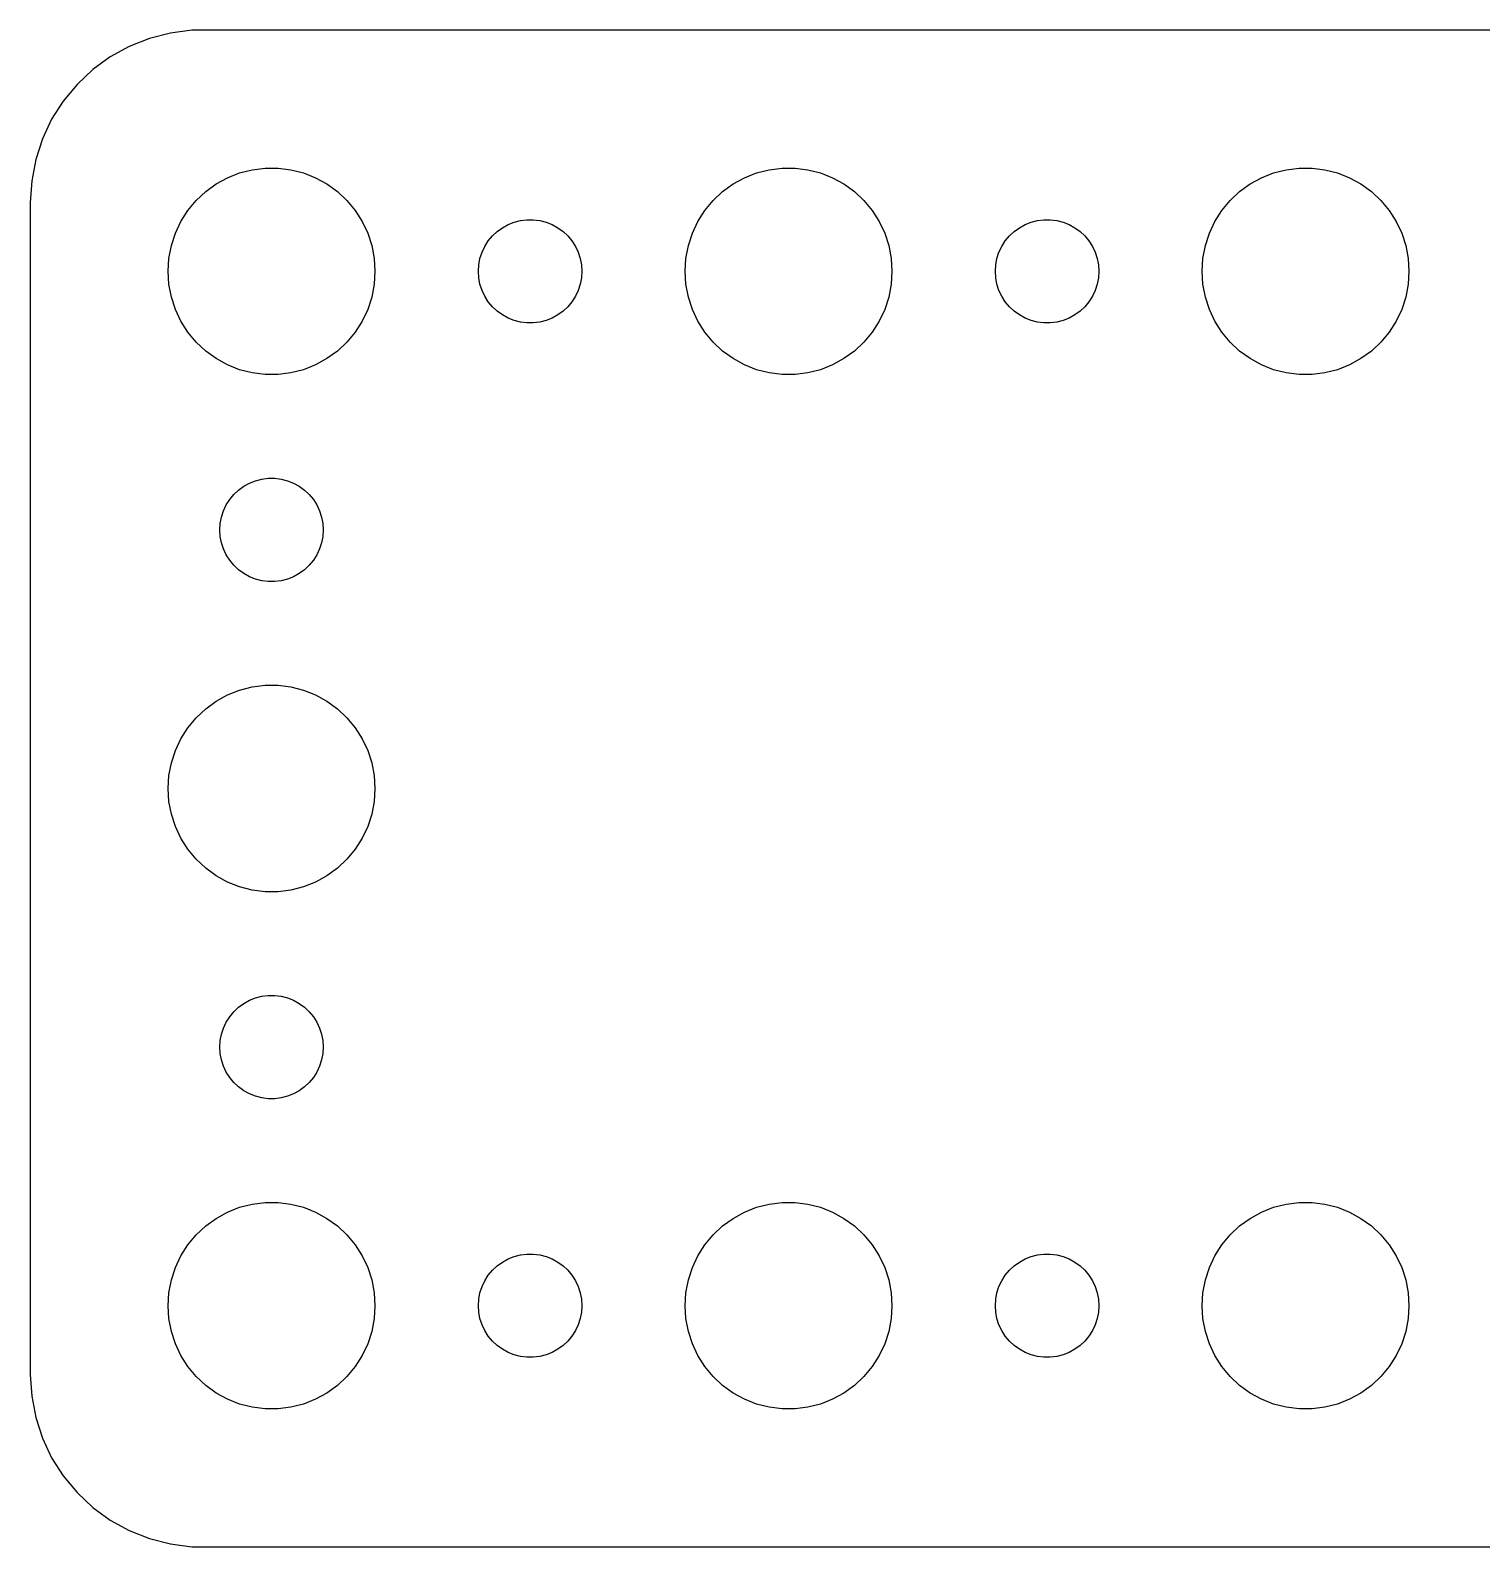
# Model space of a CAD drawing. Header units: metres. Extents: x -44.5 to 44.5, y 86 to 184.
# Drawn here: x -44.5 to -2.39, y 140.01 to 183.99 of the extents above; entities that cross this region are included whole.
import ezdxf

# ---------------------------------------------------------------- set-up
doc = ezdxf.new("R2010")
doc.units = ezdxf.units.M

msp = doc.modelspace()

# ---------------------------------------------------------------- linework, layer by layer
for p, q in [((-40.4369, 183.911), (-41.0451, 183.755)), ((-39.8139, 183.99), (-40.4369, 183.911)), ((39.8139, 183.99), (-39.8139, 183.99)), ((-41.6289, 183.524), (-42.1791, 183.222)), ((-41.0451, 183.755), (-41.6289, 183.524)), ((-42.1791, 183.222), (-42.6871, 182.853)), ((-42.6871, 182.853), (-43.1448, 182.423)), ((-43.1448, 182.423), (-43.5451, 181.939)), ((-43.5451, 181.939), (-43.8815, 181.409)), ((-43.8815, 181.409), (-44.1489, 180.841)), ((-44.1489, 180.841), (-44.3429, 180.243)), ((-44.3429, 180.243), (-44.4606, 179.627)), ((-38.427, 179.853), (-38.0621, 179.947)), ((-38.0621, 179.947), (-37.6884, 179.994)), ((-37.6884, 179.994), (-37.3116, 179.994)), ((-37.3116, 179.994), (-36.9379, 179.947)), ((-36.9379, 179.947), (-36.5729, 179.853)), ((-23.427, 179.853), (-23.0621, 179.947)), ((-23.0621, 179.947), (-22.6884, 179.994)), ((-22.6884, 179.994), (-22.3116, 179.994)), ((-22.3116, 179.994), (-21.9379, 179.947)), ((-21.9379, 179.947), (-21.5729, 179.853)), ((-8.42705, 179.853), (-8.06213, 179.947)), ((-8.06213, 179.947), (-7.68837, 179.994)), ((-7.68837, 179.994), (-7.31161, 179.994)), ((-7.31161, 179.994), (-6.93785, 179.947)), ((-6.93785, 179.947), (-6.57294, 179.853)), ((-44.4606, 179.627), (-44.5, 179)), ((-39.4123, 179.312), (-39.1075, 179.533)), ((-39.1075, 179.533), (-38.7773, 179.714)), ((-38.7773, 179.714), (-38.427, 179.853)), ((-36.5729, 179.853), (-36.2227, 179.714)), ((-36.2227, 179.714), (-35.8925, 179.533)), ((-35.8925, 179.533), (-35.5877, 179.312)), ((-24.4123, 179.312), (-24.1075, 179.533)), ((-24.1075, 179.533), (-23.7773, 179.714)), ((-23.7773, 179.714), (-23.427, 179.853)), ((-21.5729, 179.853), (-21.2227, 179.714)), ((-21.2227, 179.714), (-20.8925, 179.533)), ((-20.8925, 179.533), (-20.5877, 179.312)), ((-9.41226, 179.312), (-9.10747, 179.533)), ((-9.10747, 179.533), (-8.77733, 179.714)), ((-8.77733, 179.714), (-8.42705, 179.853)), ((-6.57294, 179.853), (-6.22266, 179.714)), ((-6.22266, 179.714), (-5.89252, 179.533)), ((-5.89252, 179.533), (-5.58772, 179.312)), ((-44.5, 179), (-44.5, 145)), ((-39.927, 178.763), (-39.6869, 179.054)), ((-39.6869, 179.054), (-39.4123, 179.312)), ((-35.5877, 179.312), (-35.3131, 179.054)), ((-35.3131, 179.054), (-35.0729, 178.763)), ((-24.927, 178.763), (-24.6869, 179.054)), ((-24.6869, 179.054), (-24.4123, 179.312)), ((-20.5877, 179.312), (-20.3131, 179.054)), ((-20.3131, 179.054), (-20.0729, 178.763)), ((-9.92705, 178.763), (-9.6869, 179.054)), ((-9.6869, 179.054), (-9.41226, 179.312)), ((-5.58772, 179.312), (-5.31308, 179.054)), ((-5.31308, 179.054), (-5.07294, 178.763)), ((-40.1289, 178.445), (-39.927, 178.763)), ((-35.0729, 178.763), (-34.8711, 178.445)), ((-25.1289, 178.445), (-24.927, 178.763)), ((-20.0729, 178.763), (-19.8711, 178.445)), ((-10.1289, 178.445), (-9.92705, 178.763)), ((-5.07294, 178.763), (-4.87108, 178.445)), ((-40.2893, 178.104), (-40.1289, 178.445)), ((-34.8711, 178.445), (-34.7107, 178.104)), ((-31.0934, 178.027), (-30.9561, 178.156)), ((-30.9561, 178.156), (-30.8037, 178.266)), ((-30.8037, 178.266), (-30.6387, 178.357)), ((-30.6387, 178.357), (-30.4635, 178.427)), ((-30.4635, 178.427), (-30.2811, 178.473)), ((-30.2811, 178.473), (-30.0942, 178.497)), ((-30.0942, 178.497), (-29.9058, 178.497)), ((-29.9058, 178.497), (-29.7189, 178.473)), ((-29.7189, 178.473), (-29.5365, 178.427)), ((-29.5365, 178.427), (-29.3613, 178.357)), ((-29.3613, 178.357), (-29.1963, 178.266)), ((-29.1963, 178.266), (-29.0439, 178.156)), ((-29.0439, 178.156), (-28.9065, 178.027)), ((-25.2893, 178.104), (-25.1289, 178.445)), ((-19.8711, 178.445), (-19.7107, 178.104)), ((-16.0934, 178.027), (-15.9561, 178.156)), ((-15.9561, 178.156), (-15.8037, 178.266)), ((-15.8037, 178.266), (-15.6387, 178.357)), ((-15.6387, 178.357), (-15.4635, 178.427)), ((-15.4635, 178.427), (-15.2811, 178.473)), ((-15.2811, 178.473), (-15.0942, 178.497)), ((-15.0942, 178.497), (-14.9058, 178.497)), ((-14.9058, 178.497), (-14.7189, 178.473)), ((-14.7189, 178.473), (-14.5365, 178.427)), ((-14.5365, 178.427), (-14.3613, 178.357)), ((-14.3613, 178.357), (-14.1963, 178.266)), ((-14.1963, 178.266), (-14.0439, 178.156)), ((-14.0439, 178.156), (-13.9065, 178.027)), ((-10.2893, 178.104), (-10.1289, 178.445)), ((-4.87108, 178.445), (-4.71066, 178.104)), ((-40.4763, 177.376), (-40.4057, 177.746)), ((-40.4057, 177.746), (-40.2893, 178.104)), ((-34.7107, 178.104), (-34.5942, 177.746)), ((-34.5942, 177.746), (-34.5237, 177.376)), ((-31.3947, 177.552), (-31.3145, 177.723)), ((-31.3145, 177.723), (-31.2135, 177.882)), ((-31.2135, 177.882), (-31.0934, 178.027)), ((-28.9065, 178.027), (-28.7865, 177.882)), ((-28.7865, 177.882), (-28.6855, 177.723)), ((-28.6855, 177.723), (-28.6053, 177.552)), ((-25.4763, 177.376), (-25.4057, 177.746)), ((-25.4057, 177.746), (-25.2893, 178.104)), ((-19.7107, 178.104), (-19.5942, 177.746)), ((-19.5942, 177.746), (-19.5237, 177.376)), ((-16.3947, 177.552), (-16.3145, 177.723)), ((-16.3145, 177.723), (-16.2135, 177.882)), ((-16.2135, 177.882), (-16.0934, 178.027)), ((-13.9065, 178.027), (-13.7865, 177.882)), ((-13.7865, 177.882), (-13.6855, 177.723)), ((-13.6855, 177.723), (-13.6053, 177.552)), ((-10.4763, 177.376), (-10.4057, 177.746)), ((-10.4057, 177.746), (-10.2893, 178.104)), ((-4.71066, 178.104), (-4.59424, 177.746)), ((-4.59424, 177.746), (-4.52365, 177.376)), ((-40.5, 177), (-40.4763, 177.376)), ((-34.5237, 177.376), (-34.5, 177)), ((-31.4882, 177.188), (-31.4529, 177.373)), ((-31.4529, 177.373), (-31.3947, 177.552)), ((-28.6053, 177.552), (-28.5471, 177.373)), ((-28.5471, 177.373), (-28.5118, 177.188)), ((-25.5, 177), (-25.4763, 177.376)), ((-19.5237, 177.376), (-19.5, 177)), ((-16.4882, 177.188), (-16.4529, 177.373)), ((-16.4529, 177.373), (-16.3947, 177.552)), ((-13.6053, 177.552), (-13.5471, 177.373)), ((-13.5471, 177.373), (-13.5118, 177.188)), ((-10.5, 177), (-10.4763, 177.376)), ((-4.52365, 177.376), (-4.5, 177)), ((-40.4763, 176.624), (-40.5, 177)), ((-34.5, 177), (-34.5237, 176.624)), ((-31.5, 177), (-31.4882, 177.188)), ((-31.4882, 176.812), (-31.5, 177)), ((-31.4529, 176.627), (-31.4882, 176.812)), ((-28.5118, 176.812), (-28.5471, 176.627)), ((-28.5118, 177.188), (-28.5, 177)), ((-28.5, 177), (-28.5118, 176.812)), ((-25.4763, 176.624), (-25.5, 177)), ((-19.5, 177), (-19.5237, 176.624)), ((-16.5, 177), (-16.4882, 177.188)), ((-16.4882, 176.812), (-16.5, 177)), ((-16.4529, 176.627), (-16.4882, 176.812)), ((-13.5118, 176.812), (-13.5471, 176.627)), ((-13.5118, 177.188), (-13.5, 177)), ((-13.5, 177), (-13.5118, 176.812)), ((-10.4763, 176.624), (-10.5, 177)), ((-4.5, 177), (-4.52365, 176.624)), ((-40.4057, 176.254), (-40.4763, 176.624)), ((-34.5237, 176.624), (-34.5942, 176.254)), ((-31.3947, 176.448), (-31.4529, 176.627)), ((-31.3145, 176.277), (-31.3947, 176.448)), ((-28.6053, 176.448), (-28.6855, 176.277)), ((-28.5471, 176.627), (-28.6053, 176.448)), ((-25.4057, 176.254), (-25.4763, 176.624)), ((-19.5237, 176.624), (-19.5942, 176.254)), ((-16.3947, 176.448), (-16.4529, 176.627)), ((-16.3145, 176.277), (-16.3947, 176.448)), ((-13.6053, 176.448), (-13.6855, 176.277)), ((-13.5471, 176.627), (-13.6053, 176.448)), ((-10.4057, 176.254), (-10.4763, 176.624)), ((-4.52365, 176.624), (-4.59424, 176.254)), ((-40.2893, 175.896), (-40.4057, 176.254)), ((-34.5942, 176.254), (-34.7107, 175.896)), ((-31.2135, 176.118), (-31.3145, 176.277)), ((-31.0934, 175.973), (-31.2135, 176.118)), ((-30.9561, 175.844), (-31.0934, 175.973)), ((-28.9065, 175.973), (-29.0439, 175.844)), ((-28.7865, 176.118), (-28.9065, 175.973)), ((-28.6855, 176.277), (-28.7865, 176.118)), ((-25.2893, 175.896), (-25.4057, 176.254)), ((-19.5942, 176.254), (-19.7107, 175.896)), ((-16.2135, 176.118), (-16.3145, 176.277)), ((-16.0934, 175.973), (-16.2135, 176.118)), ((-15.9561, 175.844), (-16.0934, 175.973)), ((-13.9065, 175.973), (-14.0439, 175.844)), ((-13.7865, 176.118), (-13.9065, 175.973)), ((-13.6855, 176.277), (-13.7865, 176.118)), ((-10.2893, 175.896), (-10.4057, 176.254)), ((-4.59424, 176.254), (-4.71066, 175.896)), ((-40.1289, 175.555), (-40.2893, 175.896)), ((-39.927, 175.237), (-40.1289, 175.555)), ((-34.8711, 175.555), (-35.0729, 175.237)), ((-34.7107, 175.896), (-34.8711, 175.555)), ((-30.8037, 175.734), (-30.9561, 175.844)), ((-30.6387, 175.643), (-30.8037, 175.734)), ((-30.4635, 175.573), (-30.6387, 175.643)), ((-30.2811, 175.527), (-30.4635, 175.573)), ((-30.0942, 175.503), (-30.2811, 175.527)), ((-29.9058, 175.503), (-30.0942, 175.503)), ((-29.7189, 175.527), (-29.9058, 175.503)), ((-29.5365, 175.573), (-29.7189, 175.527)), ((-29.3613, 175.643), (-29.5365, 175.573)), ((-29.1963, 175.734), (-29.3613, 175.643)), ((-29.0439, 175.844), (-29.1963, 175.734)), ((-25.1289, 175.555), (-25.2893, 175.896)), ((-24.927, 175.237), (-25.1289, 175.555)), ((-19.8711, 175.555), (-20.0729, 175.237)), ((-19.7107, 175.896), (-19.8711, 175.555)), ((-15.8037, 175.734), (-15.9561, 175.844)), ((-15.6387, 175.643), (-15.8037, 175.734)), ((-15.4635, 175.573), (-15.6387, 175.643)), ((-15.2811, 175.527), (-15.4635, 175.573)), ((-15.0942, 175.503), (-15.2811, 175.527)), ((-14.9058, 175.503), (-15.0942, 175.503)), ((-14.7189, 175.527), (-14.9058, 175.503)), ((-14.5365, 175.573), (-14.7189, 175.527)), ((-14.3613, 175.643), (-14.5365, 175.573)), ((-14.1963, 175.734), (-14.3613, 175.643)), ((-14.0439, 175.844), (-14.1963, 175.734)), ((-10.1289, 175.555), (-10.2893, 175.896)), ((-9.92705, 175.237), (-10.1289, 175.555)), ((-4.87108, 175.555), (-5.07294, 175.237)), ((-4.71066, 175.896), (-4.87108, 175.555)), ((-39.6869, 174.946), (-39.927, 175.237)), ((-35.0729, 175.237), (-35.3131, 174.946)), ((-24.6869, 174.946), (-24.927, 175.237)), ((-20.0729, 175.237), (-20.3131, 174.946)), ((-9.6869, 174.946), (-9.92705, 175.237)), ((-5.07294, 175.237), (-5.31308, 174.946)), ((-39.4123, 174.688), (-39.6869, 174.946)), ((-39.1075, 174.467), (-39.4123, 174.688)), ((-35.5877, 174.688), (-35.8925, 174.467)), ((-35.3131, 174.946), (-35.5877, 174.688)), ((-24.4123, 174.688), (-24.6869, 174.946)), ((-24.1075, 174.467), (-24.4123, 174.688)), ((-20.5877, 174.688), (-20.8925, 174.467)), ((-20.3131, 174.946), (-20.5877, 174.688)), ((-9.41226, 174.688), (-9.6869, 174.946)), ((-9.10747, 174.467), (-9.41226, 174.688)), ((-5.58772, 174.688), (-5.89252, 174.467)), ((-5.31308, 174.946), (-5.58772, 174.688)), ((-38.7773, 174.286), (-39.1075, 174.467)), ((-38.427, 174.147), (-38.7773, 174.286)), ((-36.2227, 174.286), (-36.5729, 174.147)), ((-35.8925, 174.467), (-36.2227, 174.286)), ((-23.7773, 174.286), (-24.1075, 174.467)), ((-23.427, 174.147), (-23.7773, 174.286)), ((-21.2227, 174.286), (-21.5729, 174.147)), ((-20.8925, 174.467), (-21.2227, 174.286)), ((-8.77733, 174.286), (-9.10747, 174.467)), ((-8.42705, 174.147), (-8.77733, 174.286)), ((-6.22266, 174.286), (-6.57294, 174.147)), ((-5.89252, 174.467), (-6.22266, 174.286)), ((-38.0621, 174.053), (-38.427, 174.147)), ((-37.6884, 174.006), (-38.0621, 174.053)), ((-37.3116, 174.006), (-37.6884, 174.006)), ((-36.9379, 174.053), (-37.3116, 174.006)), ((-36.5729, 174.147), (-36.9379, 174.053)), ((-23.0621, 174.053), (-23.427, 174.147)), ((-22.6884, 174.006), (-23.0621, 174.053)), ((-22.3116, 174.006), (-22.6884, 174.006)), ((-21.9379, 174.053), (-22.3116, 174.006)), ((-21.5729, 174.147), (-21.9379, 174.053)), ((-8.06213, 174.053), (-8.42705, 174.147)), ((-7.68837, 174.006), (-8.06213, 174.053)), ((-7.31161, 174.006), (-7.68837, 174.006)), ((-6.93785, 174.053), (-7.31161, 174.006)), ((-6.57294, 174.147), (-6.93785, 174.053)), ((-38.5934, 170.527), (-38.4561, 170.656)), ((-38.4561, 170.656), (-38.3037, 170.766)), ((-38.3037, 170.766), (-38.1387, 170.857)), ((-38.1387, 170.857), (-37.9635, 170.927)), ((-37.9635, 170.927), (-37.7811, 170.973)), ((-37.7811, 170.973), (-37.5942, 170.997)), ((-37.5942, 170.997), (-37.4058, 170.997)), ((-37.4058, 170.997), (-37.2189, 170.973)), ((-37.2189, 170.973), (-37.0365, 170.927)), ((-37.0365, 170.927), (-36.8613, 170.857)), ((-36.8613, 170.857), (-36.6963, 170.766)), ((-36.6963, 170.766), (-36.5439, 170.656)), ((-36.5439, 170.656), (-36.4065, 170.527)), ((-38.8947, 170.052), (-38.8145, 170.223)), ((-38.8145, 170.223), (-38.7135, 170.382)), ((-38.7135, 170.382), (-38.5934, 170.527)), ((-36.4065, 170.527), (-36.2865, 170.382)), ((-36.2865, 170.382), (-36.1855, 170.223)), ((-36.1855, 170.223), (-36.1053, 170.052)), ((-38.9882, 169.688), (-38.9529, 169.873)), ((-38.9529, 169.873), (-38.8947, 170.052)), ((-36.1053, 170.052), (-36.0471, 169.873)), ((-36.0471, 169.873), (-36.0118, 169.688)), ((-39, 169.5), (-38.9882, 169.688)), ((-38.9882, 169.312), (-39, 169.5)), ((-36.0118, 169.688), (-36, 169.5)), ((-36, 169.5), (-36.0118, 169.312)), ((-38.9529, 169.127), (-38.9882, 169.312)), ((-38.8947, 168.948), (-38.9529, 169.127)), ((-38.8145, 168.777), (-38.8947, 168.948)), ((-36.1053, 168.948), (-36.1855, 168.777)), ((-36.0471, 169.127), (-36.1053, 168.948)), ((-36.0118, 169.312), (-36.0471, 169.127)), ((-38.7135, 168.618), (-38.8145, 168.777)), ((-38.5934, 168.473), (-38.7135, 168.618)), ((-38.4561, 168.344), (-38.5934, 168.473)), ((-36.4065, 168.473), (-36.5439, 168.344)), ((-36.2865, 168.618), (-36.4065, 168.473)), ((-36.1855, 168.777), (-36.2865, 168.618)), ((-38.3037, 168.234), (-38.4561, 168.344)), ((-38.1387, 168.143), (-38.3037, 168.234)), ((-37.9635, 168.073), (-38.1387, 168.143)), ((-37.7811, 168.027), (-37.9635, 168.073)), ((-37.5942, 168.003), (-37.7811, 168.027)), ((-37.2189, 168.027), (-37.4058, 168.003)), ((-37.0365, 168.073), (-37.2189, 168.027)), ((-36.8613, 168.143), (-37.0365, 168.073)), ((-36.6963, 168.234), (-36.8613, 168.143)), ((-36.5439, 168.344), (-36.6963, 168.234)), ((-37.4058, 168.003), (-37.5942, 168.003)), ((-38.427, 164.853), (-38.0621, 164.947)), ((-38.0621, 164.947), (-37.6884, 164.994)), ((-37.6884, 164.994), (-37.3116, 164.994)), ((-37.3116, 164.994), (-36.9379, 164.947)), ((-36.9379, 164.947), (-36.5729, 164.853)), ((-39.4123, 164.312), (-39.1075, 164.533)), ((-39.1075, 164.533), (-38.7773, 164.714)), ((-38.7773, 164.714), (-38.427, 164.853)), ((-36.5729, 164.853), (-36.2227, 164.714)), ((-36.2227, 164.714), (-35.8925, 164.533)), ((-35.8925, 164.533), (-35.5877, 164.312)), ((-39.927, 163.763), (-39.6869, 164.054)), ((-39.6869, 164.054), (-39.4123, 164.312)), ((-35.5877, 164.312), (-35.3131, 164.054)), ((-35.3131, 164.054), (-35.0729, 163.763)), ((-40.1289, 163.445), (-39.927, 163.763)), ((-35.0729, 163.763), (-34.8711, 163.445)), ((-40.2893, 163.104), (-40.1289, 163.445)), ((-34.8711, 163.445), (-34.7107, 163.104)), ((-40.4763, 162.376), (-40.4057, 162.746)), ((-40.4057, 162.746), (-40.2893, 163.104)), ((-34.7107, 163.104), (-34.5942, 162.746)), ((-34.5942, 162.746), (-34.5237, 162.376)), ((-40.5, 162), (-40.4763, 162.376)), ((-34.5237, 162.376), (-34.5, 162)), ((-40.4763, 161.624), (-40.5, 162)), ((-34.5, 162), (-34.5237, 161.624)), ((-40.4057, 161.254), (-40.4763, 161.624)), ((-34.5237, 161.624), (-34.5942, 161.254)), ((-40.2893, 160.896), (-40.4057, 161.254)), ((-34.5942, 161.254), (-34.7107, 160.896)), ((-40.1289, 160.555), (-40.2893, 160.896)), ((-39.927, 160.237), (-40.1289, 160.555)), ((-34.8711, 160.555), (-35.0729, 160.237)), ((-34.7107, 160.896), (-34.8711, 160.555)), ((-39.6869, 159.946), (-39.927, 160.237)), ((-35.0729, 160.237), (-35.3131, 159.946)), ((-39.4123, 159.688), (-39.6869, 159.946)), ((-39.1075, 159.467), (-39.4123, 159.688)), ((-35.5877, 159.688), (-35.8925, 159.467)), ((-35.3131, 159.946), (-35.5877, 159.688)), ((-38.7773, 159.286), (-39.1075, 159.467)), ((-38.427, 159.147), (-38.7773, 159.286)), ((-36.2227, 159.286), (-36.5729, 159.147)), ((-35.8925, 159.467), (-36.2227, 159.286)), ((-38.0621, 159.053), (-38.427, 159.147)), ((-37.6884, 159.006), (-38.0621, 159.053)), ((-37.3116, 159.006), (-37.6884, 159.006)), ((-36.9379, 159.053), (-37.3116, 159.006)), ((-36.5729, 159.147), (-36.9379, 159.053)), ((-38.4561, 155.656), (-38.3037, 155.766)), ((-38.3037, 155.766), (-38.1387, 155.857)), ((-38.1387, 155.857), (-37.9635, 155.927)), ((-37.9635, 155.927), (-37.7811, 155.973)), ((-37.7811, 155.973), (-37.5942, 155.997)), ((-37.5942, 155.997), (-37.4058, 155.997)), ((-37.4058, 155.997), (-37.2189, 155.973)), ((-37.2189, 155.973), (-37.0365, 155.927)), ((-37.0365, 155.927), (-36.8613, 155.857)), ((-36.8613, 155.857), (-36.6963, 155.766)), ((-36.6963, 155.766), (-36.5439, 155.656)), ((-38.8145, 155.223), (-38.7135, 155.382)), ((-38.7135, 155.382), (-38.5934, 155.527)), ((-38.5934, 155.527), (-38.4561, 155.656)), ((-36.5439, 155.656), (-36.4065, 155.527)), ((-36.4065, 155.527), (-36.2865, 155.382)), ((-36.2865, 155.382), (-36.1855, 155.223)), ((-38.9882, 154.688), (-38.9529, 154.873)), ((-38.9529, 154.873), (-38.8947, 155.052)), ((-38.8947, 155.052), (-38.8145, 155.223)), ((-36.1855, 155.223), (-36.1053, 155.052)), ((-36.1053, 155.052), (-36.0471, 154.873)), ((-36.0471, 154.873), (-36.0118, 154.688)), ((-39, 154.5), (-38.9882, 154.688)), ((-38.9882, 154.312), (-39, 154.5)), ((-36.0118, 154.688), (-36, 154.5)), ((-36, 154.5), (-36.0118, 154.312)), ((-38.9529, 154.127), (-38.9882, 154.312)), ((-38.8947, 153.948), (-38.9529, 154.127)), ((-38.8145, 153.777), (-38.8947, 153.948)), ((-36.1053, 153.948), (-36.1855, 153.777)), ((-36.0471, 154.127), (-36.1053, 153.948)), ((-36.0118, 154.312), (-36.0471, 154.127)), ((-38.7135, 153.618), (-38.8145, 153.777)), ((-38.5934, 153.473), (-38.7135, 153.618)), ((-36.2865, 153.618), (-36.4065, 153.473)), ((-36.1855, 153.777), (-36.2865, 153.618)), ((-38.4561, 153.344), (-38.5934, 153.473)), ((-38.3037, 153.234), (-38.4561, 153.344)), ((-38.1387, 153.143), (-38.3037, 153.234)), ((-37.9635, 153.073), (-38.1387, 153.143)), ((-37.7811, 153.027), (-37.9635, 153.073)), ((-37.0365, 153.073), (-37.2189, 153.027)), ((-36.8613, 153.143), (-37.0365, 153.073)), ((-36.6963, 153.234), (-36.8613, 153.143)), ((-36.5439, 153.344), (-36.6963, 153.234)), ((-36.4065, 153.473), (-36.5439, 153.344)), ((-37.5942, 153.003), (-37.7811, 153.027)), ((-37.4058, 153.003), (-37.5942, 153.003)), ((-37.2189, 153.027), (-37.4058, 153.003)), ((-38.0621, 149.947), (-37.6884, 149.994)), ((-37.6884, 149.994), (-37.3116, 149.994)), ((-37.3116, 149.994), (-36.9379, 149.947)), ((-23.0621, 149.947), (-22.6884, 149.994)), ((-22.6884, 149.994), (-22.3116, 149.994)), ((-22.3116, 149.994), (-21.9379, 149.947)), ((-8.06213, 149.947), (-7.68837, 149.994)), ((-7.68837, 149.994), (-7.31161, 149.994)), ((-7.31161, 149.994), (-6.93785, 149.947)), ((-39.4123, 149.312), (-39.1075, 149.533)), ((-39.1075, 149.533), (-38.7773, 149.714)), ((-38.7773, 149.714), (-38.427, 149.853)), ((-38.427, 149.853), (-38.0621, 149.947)), ((-36.9379, 149.947), (-36.5729, 149.853)), ((-36.5729, 149.853), (-36.2227, 149.714)), ((-36.2227, 149.714), (-35.8925, 149.533)), ((-35.8925, 149.533), (-35.5877, 149.312)), ((-24.4123, 149.312), (-24.1075, 149.533)), ((-24.1075, 149.533), (-23.7773, 149.714)), ((-23.7773, 149.714), (-23.427, 149.853)), ((-23.427, 149.853), (-23.0621, 149.947)), ((-21.9379, 149.947), (-21.5729, 149.853)), ((-21.5729, 149.853), (-21.2227, 149.714)), ((-21.2227, 149.714), (-20.8925, 149.533)), ((-20.8925, 149.533), (-20.5877, 149.312)), ((-9.41226, 149.312), (-9.10747, 149.533)), ((-9.10747, 149.533), (-8.77733, 149.714)), ((-8.77733, 149.714), (-8.42705, 149.853)), ((-8.42705, 149.853), (-8.06213, 149.947)), ((-6.93785, 149.947), (-6.57294, 149.853)), ((-6.57294, 149.853), (-6.22266, 149.714)), ((-6.22266, 149.714), (-5.89252, 149.533)), ((-5.89252, 149.533), (-5.58772, 149.312)), ((-39.6869, 149.054), (-39.4123, 149.312)), ((-35.5877, 149.312), (-35.3131, 149.054)), ((-24.6869, 149.054), (-24.4123, 149.312)), ((-20.5877, 149.312), (-20.3131, 149.054)), ((-9.6869, 149.054), (-9.41226, 149.312)), ((-5.58772, 149.312), (-5.31308, 149.054)), ((-40.1289, 148.445), (-39.927, 148.763)), ((-39.927, 148.763), (-39.6869, 149.054)), ((-35.3131, 149.054), (-35.0729, 148.763)), ((-35.0729, 148.763), (-34.8711, 148.445)), ((-25.1289, 148.445), (-24.927, 148.763)), ((-24.927, 148.763), (-24.6869, 149.054)), ((-20.3131, 149.054), (-20.0729, 148.763)), ((-20.0729, 148.763), (-19.8711, 148.445)), ((-10.1289, 148.445), (-9.92705, 148.763)), ((-9.92705, 148.763), (-9.6869, 149.054)), ((-5.31308, 149.054), (-5.07294, 148.763)), ((-5.07294, 148.763), (-4.87108, 148.445)), ((-40.2893, 148.104), (-40.1289, 148.445)), ((-34.8711, 148.445), (-34.7107, 148.104)), ((-30.9561, 148.156), (-30.8037, 148.266)), ((-30.8037, 148.266), (-30.6387, 148.357)), ((-30.6387, 148.357), (-30.4635, 148.427)), ((-30.4635, 148.427), (-30.2811, 148.473)), ((-30.2811, 148.473), (-30.0942, 148.497)), ((-30.0942, 148.497), (-29.9058, 148.497)), ((-29.9058, 148.497), (-29.7189, 148.473)), ((-29.7189, 148.473), (-29.5365, 148.427)), ((-29.5365, 148.427), (-29.3613, 148.357)), ((-29.3613, 148.357), (-29.1963, 148.266)), ((-29.1963, 148.266), (-29.0439, 148.156)), ((-25.2893, 148.104), (-25.1289, 148.445)), ((-19.8711, 148.445), (-19.7107, 148.104)), ((-15.9561, 148.156), (-15.8037, 148.266)), ((-15.8037, 148.266), (-15.6387, 148.357)), ((-15.6387, 148.357), (-15.4635, 148.427)), ((-15.4635, 148.427), (-15.2811, 148.473)), ((-15.2811, 148.473), (-15.0942, 148.497)), ((-15.0942, 148.497), (-14.9058, 148.497)), ((-14.9058, 148.497), (-14.7189, 148.473)), ((-14.7189, 148.473), (-14.5365, 148.427)), ((-14.5365, 148.427), (-14.3613, 148.357)), ((-14.3613, 148.357), (-14.1963, 148.266)), ((-14.1963, 148.266), (-14.0439, 148.156)), ((-10.2893, 148.104), (-10.1289, 148.445)), ((-4.87108, 148.445), (-4.71066, 148.104)), ((-40.4057, 147.746), (-40.2893, 148.104)), ((-34.7107, 148.104), (-34.5942, 147.746)), ((-31.3145, 147.723), (-31.2135, 147.882)), ((-31.2135, 147.882), (-31.0934, 148.027)), ((-31.0934, 148.027), (-30.9561, 148.156)), ((-29.0439, 148.156), (-28.9065, 148.027)), ((-28.9065, 148.027), (-28.7865, 147.882)), ((-28.7865, 147.882), (-28.6855, 147.723)), ((-25.4057, 147.746), (-25.2893, 148.104)), ((-19.7107, 148.104), (-19.5942, 147.746)), ((-16.3145, 147.723), (-16.2135, 147.882)), ((-16.2135, 147.882), (-16.0934, 148.027)), ((-16.0934, 148.027), (-15.9561, 148.156)), ((-14.0439, 148.156), (-13.9065, 148.027)), ((-13.9065, 148.027), (-13.7865, 147.882)), ((-13.7865, 147.882), (-13.6855, 147.723)), ((-10.4057, 147.746), (-10.2893, 148.104)), ((-4.71066, 148.104), (-4.59424, 147.746)), ((-40.5, 147), (-40.4763, 147.376)), ((-40.4763, 147.376), (-40.4057, 147.746)), ((-34.5942, 147.746), (-34.5237, 147.376)), ((-34.5237, 147.376), (-34.5, 147)), ((-31.4882, 147.188), (-31.4529, 147.373)), ((-31.4529, 147.373), (-31.3947, 147.552)), ((-31.3947, 147.552), (-31.3145, 147.723)), ((-28.6855, 147.723), (-28.6053, 147.552)), ((-28.6053, 147.552), (-28.5471, 147.373)), ((-28.5471, 147.373), (-28.5118, 147.188)), ((-25.5, 147), (-25.4763, 147.376)), ((-25.4763, 147.376), (-25.4057, 147.746)), ((-19.5942, 147.746), (-19.5237, 147.376)), ((-19.5237, 147.376), (-19.5, 147)), ((-16.4882, 147.188), (-16.4529, 147.373)), ((-16.4529, 147.373), (-16.3947, 147.552)), ((-16.3947, 147.552), (-16.3145, 147.723)), ((-13.6855, 147.723), (-13.6053, 147.552)), ((-13.6053, 147.552), (-13.5471, 147.373)), ((-13.5471, 147.373), (-13.5118, 147.188)), ((-10.5, 147), (-10.4763, 147.376)), ((-10.4763, 147.376), (-10.4057, 147.746)), ((-4.59424, 147.746), (-4.52365, 147.376)), ((-4.52365, 147.376), (-4.5, 147)), ((-40.4763, 146.624), (-40.5, 147)), ((-34.5, 147), (-34.5237, 146.624)), ((-31.5, 147), (-31.4882, 147.188)), ((-31.4882, 146.812), (-31.5, 147)), ((-28.5118, 147.188), (-28.5, 147)), ((-28.5, 147), (-28.5118, 146.812)), ((-25.4763, 146.624), (-25.5, 147)), ((-19.5, 147), (-19.5237, 146.624)), ((-16.5, 147), (-16.4882, 147.188)), ((-16.4882, 146.812), (-16.5, 147)), ((-13.5118, 147.188), (-13.5, 147)), ((-13.5, 147), (-13.5118, 146.812)), ((-10.4763, 146.624), (-10.5, 147)), ((-4.5, 147), (-4.52365, 146.624)), ((-40.4057, 146.254), (-40.4763, 146.624)), ((-34.5237, 146.624), (-34.5942, 146.254)), ((-31.4529, 146.627), (-31.4882, 146.812)), ((-31.3947, 146.448), (-31.4529, 146.627)), ((-28.5471, 146.627), (-28.6053, 146.448)), ((-28.5118, 146.812), (-28.5471, 146.627)), ((-25.4057, 146.254), (-25.4763, 146.624)), ((-19.5237, 146.624), (-19.5942, 146.254)), ((-16.4529, 146.627), (-16.4882, 146.812)), ((-16.3947, 146.448), (-16.4529, 146.627)), ((-13.5471, 146.627), (-13.6053, 146.448)), ((-13.5118, 146.812), (-13.5471, 146.627)), ((-10.4057, 146.254), (-10.4763, 146.624)), ((-4.52365, 146.624), (-4.59424, 146.254)), ((-40.2893, 145.896), (-40.4057, 146.254)), ((-34.5942, 146.254), (-34.7107, 145.896)), ((-31.3145, 146.277), (-31.3947, 146.448)), ((-31.2135, 146.118), (-31.3145, 146.277)), ((-31.0934, 145.973), (-31.2135, 146.118)), ((-28.7865, 146.118), (-28.9065, 145.973)), ((-28.6855, 146.277), (-28.7865, 146.118)), ((-28.6053, 146.448), (-28.6855, 146.277)), ((-25.2893, 145.896), (-25.4057, 146.254)), ((-19.5942, 146.254), (-19.7107, 145.896)), ((-16.3145, 146.277), (-16.3947, 146.448)), ((-16.2135, 146.118), (-16.3145, 146.277)), ((-16.0934, 145.973), (-16.2135, 146.118)), ((-13.7865, 146.118), (-13.9065, 145.973)), ((-13.6855, 146.277), (-13.7865, 146.118)), ((-13.6053, 146.448), (-13.6855, 146.277)), ((-10.2893, 145.896), (-10.4057, 146.254)), ((-4.59424, 146.254), (-4.71066, 145.896)), ((-40.1289, 145.555), (-40.2893, 145.896)), ((-34.7107, 145.896), (-34.8711, 145.555)), ((-30.9561, 145.844), (-31.0934, 145.973)), ((-30.8037, 145.734), (-30.9561, 145.844)), ((-30.6387, 145.643), (-30.8037, 145.734)), ((-30.4635, 145.573), (-30.6387, 145.643)), ((-29.3613, 145.643), (-29.5365, 145.573)), ((-29.1963, 145.734), (-29.3613, 145.643)), ((-29.0439, 145.844), (-29.1963, 145.734)), ((-28.9065, 145.973), (-29.0439, 145.844)), ((-25.1289, 145.555), (-25.2893, 145.896)), ((-19.7107, 145.896), (-19.8711, 145.555)), ((-15.9561, 145.844), (-16.0934, 145.973)), ((-15.8037, 145.734), (-15.9561, 145.844)), ((-15.6387, 145.643), (-15.8037, 145.734)), ((-15.4635, 145.573), (-15.6387, 145.643)), ((-14.3613, 145.643), (-14.5365, 145.573)), ((-14.1963, 145.734), (-14.3613, 145.643)), ((-14.0439, 145.844), (-14.1963, 145.734)), ((-13.9065, 145.973), (-14.0439, 145.844)), ((-10.1289, 145.555), (-10.2893, 145.896)), ((-4.71066, 145.896), (-4.87108, 145.555)), ((-39.927, 145.237), (-40.1289, 145.555)), ((-39.6869, 144.946), (-39.927, 145.237)), ((-35.0729, 145.237), (-35.3131, 144.946)), ((-34.8711, 145.555), (-35.0729, 145.237)), ((-30.2811, 145.527), (-30.4635, 145.573)), ((-30.0942, 145.503), (-30.2811, 145.527)), ((-29.9058, 145.503), (-30.0942, 145.503)), ((-29.7189, 145.527), (-29.9058, 145.503)), ((-29.5365, 145.573), (-29.7189, 145.527)), ((-24.927, 145.237), (-25.1289, 145.555)), ((-24.6869, 144.946), (-24.927, 145.237)), ((-20.0729, 145.237), (-20.3131, 144.946)), ((-19.8711, 145.555), (-20.0729, 145.237)), ((-15.2811, 145.527), (-15.4635, 145.573)), ((-15.0942, 145.503), (-15.2811, 145.527)), ((-14.9058, 145.503), (-15.0942, 145.503)), ((-14.7189, 145.527), (-14.9058, 145.503)), ((-14.5365, 145.573), (-14.7189, 145.527)), ((-9.92705, 145.237), (-10.1289, 145.555)), ((-9.6869, 144.946), (-9.92705, 145.237)), ((-5.07294, 145.237), (-5.31308, 144.946)), ((-4.87108, 145.555), (-5.07294, 145.237)), ((-44.5, 145), (-44.4606, 144.373)), ((-39.4123, 144.688), (-39.6869, 144.946)), ((-35.3131, 144.946), (-35.5877, 144.688)), ((-24.4123, 144.688), (-24.6869, 144.946)), ((-20.3131, 144.946), (-20.5877, 144.688)), ((-9.41226, 144.688), (-9.6869, 144.946)), ((-5.31308, 144.946), (-5.58772, 144.688)), ((-44.4606, 144.373), (-44.3429, 143.757)), ((-39.1075, 144.467), (-39.4123, 144.688)), ((-38.7773, 144.286), (-39.1075, 144.467)), ((-38.427, 144.147), (-38.7773, 144.286)), ((-36.2227, 144.286), (-36.5729, 144.147)), ((-35.8925, 144.467), (-36.2227, 144.286)), ((-35.5877, 144.688), (-35.8925, 144.467)), ((-24.1075, 144.467), (-24.4123, 144.688)), ((-23.7773, 144.286), (-24.1075, 144.467)), ((-23.427, 144.147), (-23.7773, 144.286)), ((-21.2227, 144.286), (-21.5729, 144.147)), ((-20.8925, 144.467), (-21.2227, 144.286)), ((-20.5877, 144.688), (-20.8925, 144.467)), ((-9.10747, 144.467), (-9.41226, 144.688)), ((-8.77733, 144.286), (-9.10747, 144.467)), ((-8.42705, 144.147), (-8.77733, 144.286)), ((-6.22266, 144.286), (-6.57294, 144.147)), ((-5.89252, 144.467), (-6.22266, 144.286)), ((-5.58772, 144.688), (-5.89252, 144.467)), ((-38.0621, 144.053), (-38.427, 144.147)), ((-37.6884, 144.006), (-38.0621, 144.053)), ((-37.3116, 144.006), (-37.6884, 144.006)), ((-36.9379, 144.053), (-37.3116, 144.006)), ((-36.5729, 144.147), (-36.9379, 144.053)), ((-23.0621, 144.053), (-23.427, 144.147)), ((-22.6884, 144.006), (-23.0621, 144.053)), ((-22.3116, 144.006), (-22.6884, 144.006)), ((-21.9379, 144.053), (-22.3116, 144.006)), ((-21.5729, 144.147), (-21.9379, 144.053)), ((-8.06213, 144.053), (-8.42705, 144.147)), ((-7.68837, 144.006), (-8.06213, 144.053)), ((-7.31161, 144.006), (-7.68837, 144.006)), ((-6.93785, 144.053), (-7.31161, 144.006)), ((-6.57294, 144.147), (-6.93785, 144.053)), ((-44.3429, 143.757), (-44.1489, 143.159)), ((-44.1489, 143.159), (-43.8815, 142.591)), ((-43.8815, 142.591), (-43.5451, 142.061)), ((-43.5451, 142.061), (-43.1448, 141.577)), ((-43.1448, 141.577), (-42.6871, 141.147)), ((-42.6871, 141.147), (-42.1791, 140.778)), ((-42.1791, 140.778), (-41.6289, 140.476)), ((-41.6289, 140.476), (-41.0451, 140.245)), ((-41.0451, 140.245), (-40.4369, 140.089)), ((-40.4369, 140.089), (-39.8139, 140.01)), ((-39.8139, 140.01), (39.8139, 140.01))]:
    msp.add_line(p, q)

doc.saveas('drawing.dxf')
